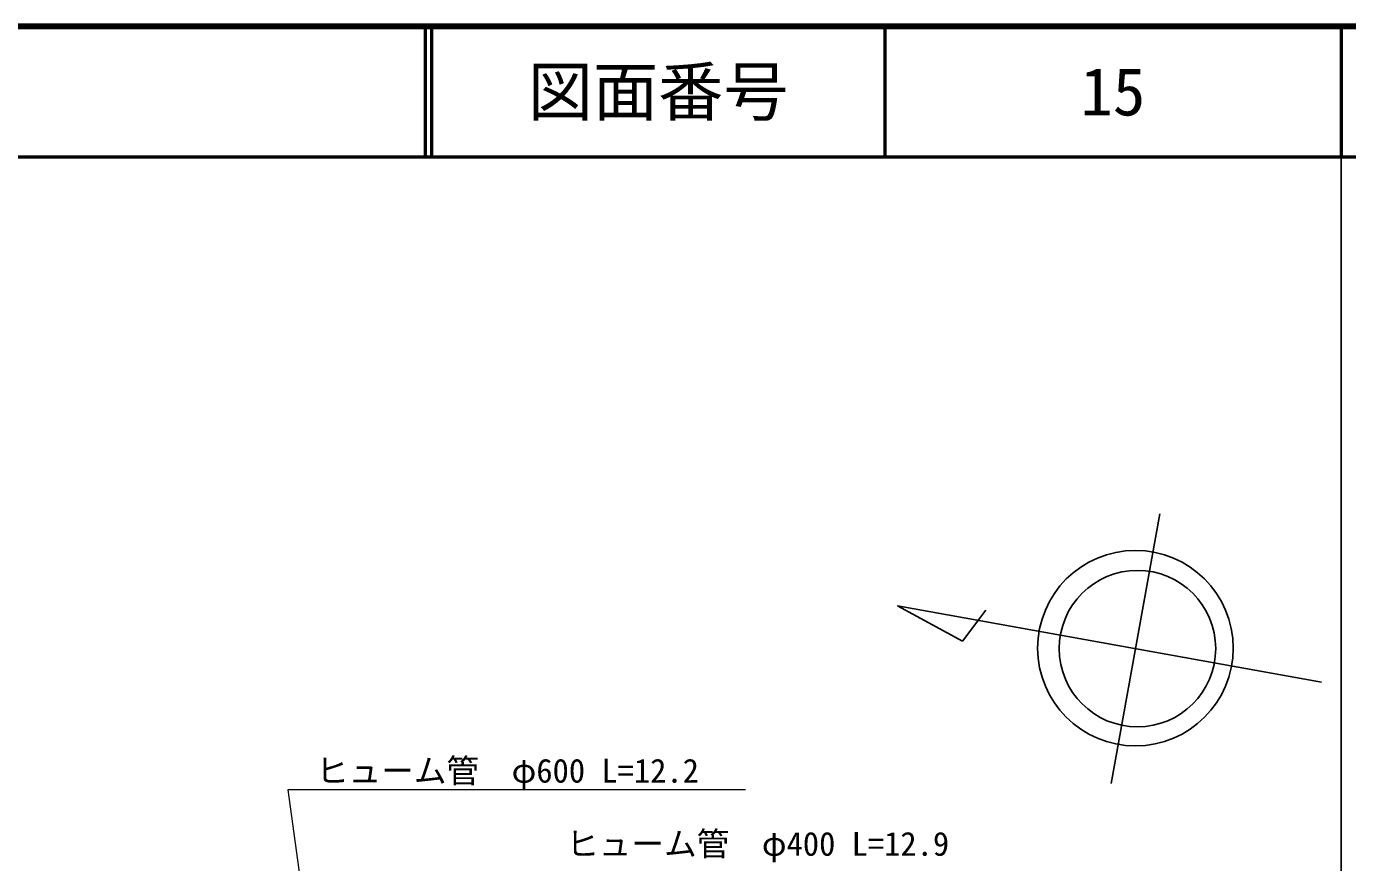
# Model space of a CAD drawing. Units: millimetres at full size, sheet at 1:1000; details may follow other scales. Extents: x 40000 to 680000, y 20000 to 380000.
# Drawn here: x 478168 to 579500, y 315853 to 380000 of the extents above; entities that cross this region are included whole.
import ezdxf
from ezdxf.enums import TextEntityAlignment as Align

# ---------------------------------------------------------------- set-up
doc = ezdxf.new("R2010")
doc.units = ezdxf.units.MM
doc.header["$LTSCALE"] = 1000
for name, color, linetype, lineweight in [('M-BMK-SRVR', 3, 'Continuous', 25), ('M-STR-HTXT', 7, 'Continuous', 13), ('M-TTL', 2, 'Continuous', 140), ('M-TTL-BAND', 7, 'Continuous', 25), ('M-TTL-LINE', 7, 'Continuous', 50)]:
    doc.layers.add(name, color=color, linetype=linetype, lineweight=lineweight)
doc.layers.add('M-TTL-TXT', color=7, linetype='Continuous')
doc.styles.add('ＭＳ ゴシック', font='')
doc.styles.get('ＭＳ ゴシック').set_extended_font_data('MS Gothic')

msp = doc.modelspace()

# ---------------------------------------------------------------- linework, layer by layer
at = {"layer": 'M-BMK-SRVR'}
for p, q in [((561355, 321931), (565089, 342596)), ((577491, 329685), (544988, 335559)), ((544988, 335559), (549953, 332826)), ((549953, 332826), (551754, 335226))]:
    msp.add_line(p, q, dxfattribs=at)
for centre, radius in [((563230, 332305), 7500), ((563383, 332268), 6000)]:
    msp.add_circle(centre, radius, dxfattribs=at)
at = {"layer": 'M-STR-HTXT'}
msp.add_lwpolyline([(533321, 321435), (498211, 321435), (503238, 284963)], dxfattribs=at)
at = {"layer": 'M-TTL'}
msp.add_line((680000, 380000), (40000, 380000), dxfattribs=at)
at = {"layer": 'M-TTL-BAND'}
msp.add_line((579000, 20000), (579000, 370000), dxfattribs=at)
at = {"layer": 'M-TTL-LINE'}
for p, q in [((508747, 380000), (508747, 370000)), ((509247, 380000), (509247, 370000)), ((543997, 380000), (543997, 370000)), ((579000, 380000), (579000, 370000)), ((40000, 370000), (680000, 370000))]:
    msp.add_line(p, q, dxfattribs=at)

# ---------------------------------------------------------------- texts
at = {"layer": 'M-STR-HTXT', "style": 'ＭＳ ゴシック'}
for s, p in [('ヒューム管\u3000φ600 L=12.2', (500382, 321435)), ('ヒューム管\u3000φ400 L=12.9', (519575, 315827))]:
    msp.add_text(s, height=1833, dxfattribs=at).set_placement(p, align=Align.BOTTOM_LEFT)
at = {"layer": 'M-TTL-TXT', "style": 'ＭＳ ゴシック'}
for s, p in [('図面番号', (526622, 375000)), ('15', (561497, 375000))]:
    msp.add_text(s, height=3666, dxfattribs=at).set_placement(p, align=Align.MIDDLE_CENTER)

doc.saveas('drawing.dxf')
